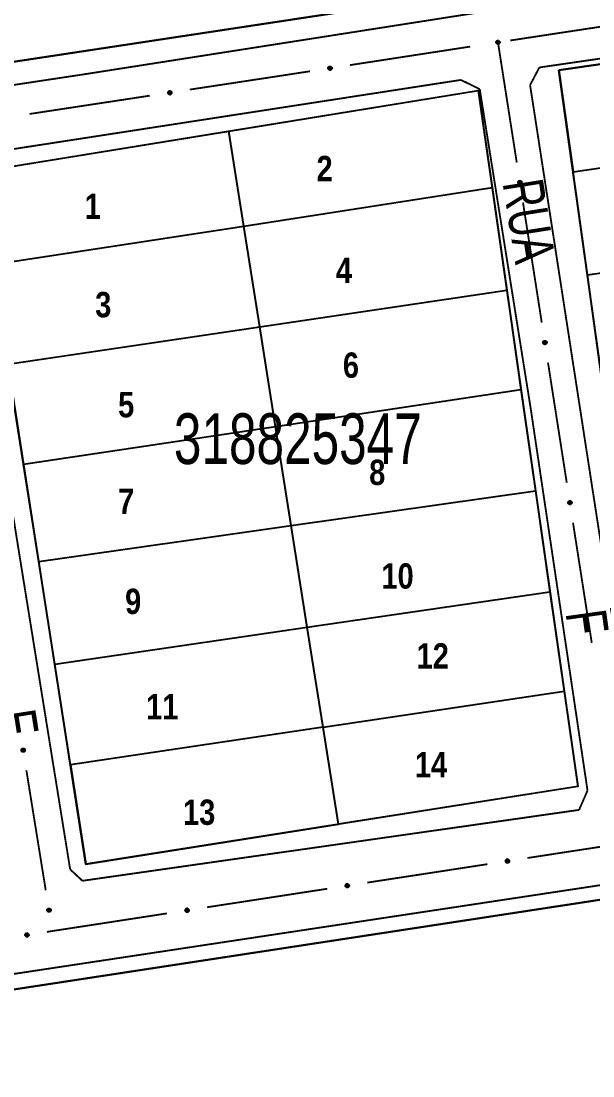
# Model space of a CAD drawing. Extents: x 203591 to 208218, y 4854879 to 4857795.
# Drawn here: x 204889.5 to 204946, y 4855257.9 to 4855362 of the extents above; entities that cross this region are included whole.
import ezdxf
from ezdxf.enums import TextEntityAlignment as Align

# ---------------------------------------------------------------- set-up
doc = ezdxf.new("R2010")
doc.units = 0
doc.header["$LTSCALE"] = 1.5
doc.header["$MEASUREMENT"] = 0
for name, color, linetype in [('CD-MALHA-LOTES', 40, 'CONTINUOUS'), ('CD_TXT_QUADRA', 7, 'CONTINUOUS'), ('RU-QUADRAS', 210, 'CONTINUOUS'), ('SV-EIXO-RUA-PAV', 20, 'CONTINUOUS'), ('SV-RUA-PAVIM-S-GUIA-C-GUIA', 7, 'CONTINUOUS'), ('SV-TXT-RUA-PAV-S-GUIA-C-GUIA', 7, 'CONTINUOUS'), ('Th_NmrPorta', 7, 'CONTINUOUS')]:
    doc.layers.add(name, color=color, linetype=linetype)
doc.styles.add('ARIAL', font='ARIAL.TTF')
doc.styles.get("Standard").update_dxf_attribs({"font": 'swisscbo.ttf'})

msp = doc.modelspace()

# ---------------------------------------------------------------- linework, layer by layer
at = {"layer": 'CD-MALHA-LOTES', "linetype": 'Continuous', "flags": 128}
for points in [[(204822.09, 4855347.88), (205322.37, 4855423.75)], [(204966.83, 4855360.63), (204942.62, 4855357.13)], [(204942.62, 4855357.13), (204944.01, 4855347.12)], [(204910.04, 4855351.13), (204934.64, 4855355.14)], [(204934.64, 4855355.14), (204936.01, 4855345.56)], [(204885.66, 4855347.16), (204910.04, 4855351.13)], [(204911.52, 4855341.76), (204910.04, 4855351.13)], [(204944.01, 4855347.12), (204968.39, 4855350.66)], [(204945.43, 4855336.93), (204944.01, 4855347.12)], [(204911.52, 4855341.76), (204936.01, 4855345.56)], [(204936.01, 4855345.56), (204937.46, 4855335.41)], [(204886.684, 4855337.96), (204911.52, 4855341.76)], [(204913.09, 4855331.81), (204911.52, 4855341.76)], [(204945.43, 4855336.93), (204969.98, 4855340.48)], [(204946.8, 4855327.12), (204945.43, 4855336.93)], [(205336.35, 4855334.88), (204671.74, 4855233.19)], [(204913.09, 4855331.81), (204937.46, 4855335.41)], [(204937.46, 4855335.41), (204938.87, 4855325.61)], [(204888.22, 4855328.13), (204913.09, 4855331.81)], [(204914.64, 4855321.98), (204913.09, 4855331.81)], [(204889.76, 4855318.25), (204888.22, 4855328.13)], [(204914.64, 4855321.98), (204938.87, 4855325.61)], [(204938.87, 4855325.61), (204940.29, 4855315.62)], [(204889.76, 4855318.25), (204914.64, 4855321.98)], [(204916.18, 4855312.19), (204914.64, 4855321.98)], [(204891.26, 4855308.64), (204889.76, 4855318.25)], [(204916.18, 4855312.19), (204940.29, 4855315.62)], [(204940.29, 4855315.62), (204941.72, 4855305.65)], [(204891.26, 4855308.64), (204916.18, 4855312.19)], [(204917.77, 4855302.15), (204916.18, 4855312.19)], [(204892.84, 4855298.51), (204891.26, 4855308.64)], [(204917.77, 4855302.15), (204941.72, 4855305.65)], [(204941.72, 4855305.65), (204943.12, 4855295.83)], [(204892.84, 4855298.51), (204917.77, 4855302.15)], [(204919.33, 4855292.28), (204917.77, 4855302.15)], [(204894.39, 4855288.56), (204892.84, 4855298.51)], [(204919.33, 4855292.28), (204943.12, 4855295.83)], [(204943.12, 4855295.83), (204944.47, 4855286.44)], [(204919.33, 4855292.28), (204894.39, 4855288.56)], [(204920.84, 4855282.7), (204919.33, 4855292.28)], [(204894.39, 4855288.56), (204895.92, 4855278.75)], [(204944.47, 4855286.44), (204920.84, 4855282.7)], [(204895.92, 4855278.75), (204920.84, 4855282.7)]]:
    msp.add_lwpolyline(points, dxfattribs=at)
at = {"layer": 'RU-QUADRAS', "color": 6, "linetype": 'Continuous'}
for points in [[(204547.36, 4855385.95), (204551.4, 4855388.58), (204548.94, 4855392.1), (204550, 4855394.9), (204635.49, 4855407.78), (204656.53, 4855410.63), (204661.68, 4855380.31), (204664.85, 4855380.81), (204659.82, 4855411.13), (204753.86, 4855425.28), (204831.71, 4855435.78), (205243.14, 4855499.43), (205252.37, 4855496.45), (205347, 4855512.18), (205352.03, 4855428.25), (204822.09, 4855347.88), (204821.1, 4855353.14), (204655.72, 4855327.94), (204655.01, 4855331.08), (204597.05, 4855320.81), (204560.71, 4855374.54), (204557.02, 4855371.9)], [(204942.62, 4855357.13), (204990.88, 4855364.11), (205001.7, 4855294.98), (204952.3, 4855287.72)], [(204885.66, 4855347.16), (204934.64, 4855355.14), (204944.47, 4855286.44), (204895.92, 4855278.75), (204886.69, 4855337.92)]]:
    msp.add_lwpolyline(points, close=True, dxfattribs=at)
msp.add_lwpolyline([(204671.74, 4855233.19), (205349.53, 4855336.89), (205371.1, 4855089.17), (205374.06, 4855058.83), (205373.76, 4855056.38, -0.2098970509), (205368.65, 4855051.04, -0.101494221), (205355.18, 4855045.65), (205311.87, 4855038.63), (205310.88, 4855041.34), (205273.01, 4855035.5), (205273.43, 4855033.22), (205000.47, 4854990.15), (205000.49, 4854989.01), (204989.08, 4854987.74), (204988.92, 4854989.2), (204842.03, 4854964.17), (204815.26, 4855011.65), (204825.16, 4855013.03)], format="xyb", close=True, dxfattribs=at)
at = {"layer": 'SV-EIXO-RUA-PAV', "const_width": 0.18, "flags": 128}
for points in [[(204937.808177, 4855360.073861), (204949.671592, 4855361.879242)], [(204936.6, 4855359.89), (204938.451836, 4855348.033748)], [(204921.993849, 4855357.643435), (204933.854374, 4855359.467697)], [(204906.177443, 4855355.226591), (204915.075077, 4855356.580147)], [(204915.075077, 4855356.580147), (204915.6, 4855356.66)], [(204915.6, 4855356.66), (204918.04034, 4855357.035348)], [(204890.359427, 4855352.820271), (204902.222939, 4855354.625011)], [(204939.069115, 4855344.081665), (204940.920952, 4855332.225413)], [(204941.53823, 4855328.273329), (204943.390067, 4855316.417078)], [(204944.007346, 4855312.464994), (204945.859182, 4855300.608742)], [(204890.037409, 4855288.037622), (204891.949423, 4855276.190926)], [(204948.95, 4855280.82), (204939.509515, 4855279.369164)], [(204935.555931, 4855278.761568), (204923.695179, 4855276.93878)], [(204919.741595, 4855276.331184), (204907.880843, 4855274.508395)], [(204903.927259, 4855273.900799), (204893.054902, 4855272.22991)], [(204892.586761, 4855272.242028), (204892.6, 4855272.16)], [(204893.054902, 4855272.22991), (204892.6, 4855272.16)], [(204892.6, 4855272.16), (204892.066561, 4855272.077653)]]:
    msp.add_lwpolyline(points, dxfattribs=at)
at = {"layer": 'SV-EIXO-RUA-PAV', "flags": 128}
for points in [[(204936.441393, 4855359.977211), (204936.469819, 4855360.017011), (204936.502388, 4855360.045404), (204936.536368, 4855360.061267), (204936.570051, 4855360.067455), (204936.605223, 4855360.069904), (204936.641228, 4855360.06455), (204936.679874, 4855360.049756), (204936.719998, 4855360.021521), (204936.746891, 4855359.986246), (204936.764226, 4855359.953764), (204936.7727, 4855359.919013), (204936.774507, 4855359.884806), (204936.767709, 4855359.847589), (204936.752334, 4855359.808572), (204936.722967, 4855359.768912), (204936.690846, 4855359.741296), (204936.657576, 4855359.726815), (204936.622586, 4855359.718517), (204936.586648, 4855359.716446), (204936.551335, 4855359.721906), (204936.512079, 4855359.737457), (204936.473319, 4855359.766961), (204936.445408, 4855359.798683), (204936.430465, 4855359.831741), (204936.42307, 4855359.866373), (204936.420185, 4855359.90162), (204936.42406, 4855359.938037), (204936.441393, 4855359.977211)], [(204919.858349, 4855357.42635), (204919.886712, 4855357.466195), (204919.919236, 4855357.49464), (204919.95319, 4855357.510556), (204919.986863, 4855357.516798), (204920.022031, 4855357.519303), (204920.058045, 4855357.514007), (204920.096714, 4855357.499274), (204920.136883, 4855357.471103), (204920.163833, 4855357.435871), (204920.181218, 4855357.403416), (204920.189748, 4855357.368679), (204920.19161, 4855357.334475), (204920.184871, 4855357.297248), (204920.169558, 4855357.258206), (204920.140254, 4855357.2185), (204920.108177, 4855357.190832), (204920.07493, 4855357.176299), (204920.039953, 4855357.167944), (204920.004019, 4855357.165817), (204919.968697, 4855357.17122), (204919.929416, 4855357.186708), (204919.890609, 4855357.216151), (204919.862649, 4855357.247828), (204919.847652, 4855357.280863), (204919.840203, 4855357.315483), (204919.837261, 4855357.350725), (204919.841078, 4855357.387149), (204919.858349, 4855357.42635)], [(204904.041589, 4855355.013021), (204904.070017, 4855355.052819), (204904.102587, 4855355.08121), (204904.136569, 4855355.097071), (204904.170251, 4855355.103257), (204904.205423, 4855355.105705), (204904.241428, 4855355.100349), (204904.280073, 4855355.085553), (204904.320196, 4855355.057316), (204904.347087, 4855355.022039), (204904.36442, 4855354.989556), (204904.372893, 4855354.954805), (204904.374698, 4855354.920598), (204904.367898, 4855354.883382), (204904.352521, 4855354.844365), (204904.323151, 4855354.804707), (204904.291029, 4855354.777092), (204904.257758, 4855354.762614), (204904.222768, 4855354.754317), (204904.18683, 4855354.752248), (204904.151517, 4855354.75771), (204904.112261, 4855354.773263), (204904.073503, 4855354.802769), (204904.045594, 4855354.834493), (204904.030652, 4855354.867552), (204904.02326, 4855354.902184), (204904.020376, 4855354.937431), (204904.024253, 4855354.973848), (204904.041589, 4855355.013021)], [(204938.847065, 4855346.216653), (204938.886976, 4855346.188384), (204938.915496, 4855346.155926), (204938.931492, 4855346.122008), (204938.937812, 4855346.088351), (204938.940399, 4855346.053189), (204938.935186, 4855346.017163), (204938.920543, 4855345.978459), (204938.892466, 4855345.938224), (204938.857296, 4855345.911193), (204938.824882, 4855345.893732), (204938.790165, 4855345.885121), (204938.755965, 4855345.88318), (204938.718722, 4855345.889833), (204938.679645, 4855345.905055), (204938.639871, 4855345.934267), (204938.612128, 4855345.966279), (204938.597518, 4855345.999492), (204938.589082, 4855346.034449), (204938.586871, 4855346.070378), (204938.592192, 4855346.105713), (204938.607589, 4855346.14503), (204938.636942, 4855346.183905), (204938.668554, 4855346.211939), (204938.701553, 4855346.227012), (204938.736156, 4855346.234542), (204938.771391, 4855346.237566), (204938.807824, 4855346.233834), (204938.847065, 4855346.216653)], [(204941.31618, 4855330.408318), (204941.356091, 4855330.380048), (204941.384611, 4855330.347591), (204941.400607, 4855330.313673), (204941.406927, 4855330.280015), (204941.409514, 4855330.244853), (204941.404301, 4855330.208827), (204941.389658, 4855330.170124), (204941.361581, 4855330.129889), (204941.326411, 4855330.102858), (204941.293998, 4855330.085396), (204941.259281, 4855330.076786), (204941.22508, 4855330.074845), (204941.187838, 4855330.081497), (204941.148761, 4855330.096719), (204941.108986, 4855330.125931), (204941.081244, 4855330.157943), (204941.066633, 4855330.191157), (204941.058198, 4855330.226114), (204941.055987, 4855330.262043), (204941.061307, 4855330.297377), (204941.076705, 4855330.336694), (204941.106057, 4855330.37557), (204941.137669, 4855330.403604), (204941.170669, 4855330.418677), (204941.205271, 4855330.426207), (204941.240507, 4855330.429231), (204941.276939, 4855330.425498), (204941.31618, 4855330.408318)], [(204943.785295, 4855314.599983), (204943.825206, 4855314.571713), (204943.853727, 4855314.539255), (204943.869722, 4855314.505338), (204943.876042, 4855314.47168), (204943.878629, 4855314.436518), (204943.873416, 4855314.400492), (204943.858774, 4855314.361788), (204943.830696, 4855314.321553), (204943.795527, 4855314.294522), (204943.763113, 4855314.277061), (204943.728396, 4855314.26845), (204943.694196, 4855314.266509), (204943.656953, 4855314.273162), (204943.617876, 4855314.288384), (204943.578101, 4855314.317596), (204943.550359, 4855314.349608), (204943.535748, 4855314.382821), (204943.527313, 4855314.417778), (204943.525102, 4855314.453707), (204943.530423, 4855314.489042), (204943.54582, 4855314.528359), (204943.575172, 4855314.567234), (204943.606785, 4855314.595268), (204943.639784, 4855314.610341), (204943.674386, 4855314.617871), (204943.709622, 4855314.620895), (204943.746054, 4855314.617163), (204943.785295, 4855314.599983)], [(204889.804521, 4855290.171456), (204889.844574, 4855290.14339), (204889.873259, 4855290.111077), (204889.889427, 4855290.077241), (204889.895918, 4855290.043616), (204889.898683, 4855290.008467), (204889.893653, 4855289.972415), (204889.879207, 4855289.933638), (204889.851335, 4855289.893261), (204889.816303, 4855289.866052), (204889.783978, 4855289.848426), (204889.749305, 4855289.839639), (204889.715115, 4855289.837525), (204889.677839, 4855289.843988), (204889.638685, 4855289.859011), (204889.598763, 4855289.888021), (204889.570858, 4855289.919892), (204889.55608, 4855289.95303), (204889.547467, 4855289.987944), (204889.545073, 4855290.023862), (204889.550215, 4855290.059223), (204889.565412, 4855290.098617), (204889.594566, 4855290.137641), (204889.626036, 4855290.165836), (204889.658958, 4855290.181076), (204889.693522, 4855290.188782), (204889.728742, 4855290.191984), (204889.765193, 4855290.188437), (204889.804521, 4855290.171456)], [(204937.691457, 4855278.978388), (204937.66309, 4855278.938547), (204937.630563, 4855278.910106), (204937.596606, 4855278.894193), (204937.562933, 4855278.887956), (204937.527764, 4855278.885455), (204937.491751, 4855278.890756), (204937.453084, 4855278.905493), (204937.412918, 4855278.933669), (204937.385973, 4855278.968905), (204937.368591, 4855279.001361), (204937.360066, 4855279.036099), (204937.358208, 4855279.070304), (204937.364952, 4855279.107531), (204937.38027, 4855279.14657), (204937.409579, 4855279.186273), (204937.441659, 4855279.213937), (204937.474908, 4855279.228466), (204937.509886, 4855279.236816), (204937.54582, 4855279.238939), (204937.581141, 4855279.233532), (204937.620421, 4855279.218038), (204937.659224, 4855279.188591), (204937.687181, 4855279.15691), (204937.702173, 4855279.123874), (204937.709618, 4855279.089253), (204937.712555, 4855279.05401), (204937.708734, 4855279.017587), (204937.691457, 4855278.978388)], [(204921.877121, 4855276.548003), (204921.848754, 4855276.508162), (204921.816227, 4855276.479721), (204921.78227, 4855276.463809), (204921.748596, 4855276.457571), (204921.713428, 4855276.45507), (204921.677415, 4855276.460371), (204921.638748, 4855276.475109), (204921.598582, 4855276.503285), (204921.571637, 4855276.538521), (204921.554255, 4855276.570977), (204921.545729, 4855276.605715), (204921.543872, 4855276.63992), (204921.550616, 4855276.677146), (204921.565933, 4855276.716186), (204921.595243, 4855276.755889), (204921.627323, 4855276.783553), (204921.660572, 4855276.798082), (204921.695549, 4855276.806432), (204921.731484, 4855276.808555), (204921.766805, 4855276.803147), (204921.806084, 4855276.787654), (204921.844888, 4855276.758206), (204921.872844, 4855276.726525), (204921.887836, 4855276.693489), (204921.895282, 4855276.658868), (204921.898219, 4855276.623626), (204921.894397, 4855276.587202), (204921.877121, 4855276.548003)], [(204892.353873, 4855274.375862), (204892.393927, 4855274.347795), (204892.422612, 4855274.315483), (204892.438779, 4855274.281647), (204892.44527, 4855274.248021), (204892.448036, 4855274.212873), (204892.443006, 4855274.176821), (204892.42856, 4855274.138044), (204892.400687, 4855274.097667), (204892.365655, 4855274.070457), (204892.33333, 4855274.052832), (204892.298657, 4855274.044045), (204892.264468, 4855274.04193), (204892.227191, 4855274.048394), (204892.188038, 4855274.063417), (204892.148115, 4855274.092426), (204892.120211, 4855274.124297), (204892.105432, 4855274.157436), (204892.096819, 4855274.19235), (204892.094425, 4855274.228267), (204892.099567, 4855274.263628), (204892.114764, 4855274.303023), (204892.143919, 4855274.342047), (204892.175388, 4855274.370241), (204892.208311, 4855274.385482), (204892.242874, 4855274.393187), (204892.278094, 4855274.39639), (204892.314545, 4855274.392842), (204892.353873, 4855274.375862)], [(204906.062785, 4855274.117619), (204906.034418, 4855274.077778), (204906.00189, 4855274.049337), (204905.967933, 4855274.033424), (204905.93426, 4855274.027187), (204905.899092, 4855274.024686), (204905.863079, 4855274.029987), (204905.824412, 4855274.044724), (204905.784246, 4855274.0729), (204905.757301, 4855274.108136), (204905.739919, 4855274.140592), (204905.731393, 4855274.175331), (204905.729536, 4855274.209535), (204905.73628, 4855274.246762), (204905.751597, 4855274.285801), (204905.780906, 4855274.325504), (204905.812987, 4855274.353168), (204905.846235, 4855274.367697), (204905.881213, 4855274.376047), (204905.917148, 4855274.37817), (204905.952469, 4855274.372763), (204905.991748, 4855274.357269), (204906.030551, 4855274.327822), (204906.058508, 4855274.296141), (204906.0735, 4855274.263105), (204906.080945, 4855274.228484), (204906.083883, 4855274.193241), (204906.080061, 4855274.156818), (204906.062785, 4855274.117619)], [(204890.248767, 4855271.685654), (204890.220426, 4855271.645794), (204890.187918, 4855271.617331), (204890.153972, 4855271.601396), (204890.120303, 4855271.595136), (204890.085136, 4855271.592611), (204890.04912, 4855271.597888), (204890.010443, 4855271.612599), (204889.970258, 4855271.640748), (204889.943289, 4855271.675966), (204889.925885, 4855271.708411), (204889.917336, 4855271.743143), (204889.915456, 4855271.777347), (204889.922175, 4855271.814577), (204889.937466, 4855271.853627), (204889.966749, 4855271.89335), (204889.99881, 4855271.921035), (204890.032049, 4855271.935587), (204890.067021, 4855271.94396), (204890.102954, 4855271.946107), (204890.138279, 4855271.940724), (204890.177569, 4855271.925257), (204890.216392, 4855271.895835), (204890.24437, 4855271.864173), (204890.259384, 4855271.831147), (204890.266853, 4855271.796531), (204890.269814, 4855271.761291), (204890.266017, 4855271.724865), (204890.248767, 4855271.685654)]]:
    msp.add_lwpolyline(points, close=True, dxfattribs=at)
for points in [[(204936.420185, 4855359.90162), (204936.746891, 4855359.986246)], [(204936.42307, 4855359.866373), (204936.764226, 4855359.953764)], [(204936.42406, 4855359.938037), (204936.719998, 4855360.021521)], [(204936.425207, 4855359.885649), (204936.750372, 4855359.971019)], [(204936.42682, 4855359.9204), (204936.728847, 4855360.003629)], [(204936.429401, 4855359.849021), (204936.767118, 4855359.933541)], [(204936.430465, 4855359.831741), (204936.7727, 4855359.919013)], [(204936.433828, 4855359.955973), (204936.696735, 4855360.033248)], [(204936.441393, 4855359.977211), (204936.679874, 4855360.049756)], [(204936.441483, 4855359.814974), (204936.770696, 4855359.90096)], [(204936.445408, 4855359.798683), (204936.774507, 4855359.884806)], [(204936.457758, 4855359.998261), (204936.653303, 4855360.055624)], [(204936.46166, 4855359.782158), (204936.76659, 4855359.864449)], [(204936.469819, 4855360.017011), (204936.641228, 4855360.06455)], [(204936.473319, 4855359.766961), (204936.767709, 4855359.847589)], [(204936.488315, 4855360.033276), (204936.614622, 4855360.06492)], [(204936.496265, 4855359.754299), (204936.757089, 4855359.827117)], [(204936.502388, 4855360.045404), (204936.605223, 4855360.069904)], [(204936.512079, 4855359.737457), (204936.752334, 4855359.808572)], [(204936.536793, 4855359.732862), (204936.730051, 4855359.787116)], [(204936.551335, 4855359.721906), (204936.722967, 4855359.768912)], [(204936.573187, 4855359.720457), (204936.700637, 4855359.753655)], [(204936.586648, 4855359.716446), (204936.690846, 4855359.741296)], [(204919.837261, 4855357.350725), (204920.163833, 4855357.435871)], [(204919.840203, 4855357.315483), (204920.181218, 4855357.403416)], [(204919.841078, 4855357.387149), (204920.136883, 4855357.471103)], [(204919.842309, 4855357.334762), (204920.167338, 4855357.42065)], [(204919.843866, 4855357.369516), (204920.14576, 4855357.453226)], [(204919.846561, 4855357.298141), (204920.184143, 4855357.383198)], [(204919.847652, 4855357.280863), (204920.189748, 4855357.368679)], [(204919.850818, 4855357.4051), (204920.113601, 4855357.482794)], [(204919.858349, 4855357.42635), (204920.096714, 4855357.499274)], [(204919.858698, 4855357.264113), (204920.187773, 4855357.350623)], [(204919.862649, 4855357.247828), (204920.19161, 4855357.334475)], [(204919.87468, 4855357.447426), (204920.070134, 4855357.5051)], [(204919.878926, 4855357.23133), (204920.183725, 4855357.314105)], [(204919.886712, 4855357.466195), (204920.058045, 4855357.514007)], [(204919.890609, 4855357.216151), (204920.184871, 4855357.297248)], [(204919.905182, 4855357.48249), (204920.031438, 4855357.514334)], [(204919.913575, 4855357.203525), (204920.174283, 4855357.276758)], [(204919.919236, 4855357.49464), (204920.022031, 4855357.519303)], [(204919.929416, 4855357.186708), (204920.169558, 4855357.258206)], [(204919.954138, 4855357.182153), (204920.147309, 4855357.236715)], [(204919.968697, 4855357.17122), (204920.140254, 4855357.2185)], [(204919.990551, 4855357.169806), (204920.117948, 4855357.203207)], [(204920.004019, 4855357.165817), (204920.108177, 4855357.190832)], [(204904.020376, 4855354.937431), (204904.347087, 4855355.022039)], [(204904.02326, 4855354.902184), (204904.36442, 4855354.989556)], [(204904.024253, 4855354.973848), (204904.320196, 4855355.057316)], [(204904.025398, 4855354.92146), (204904.350568, 4855355.006812)], [(204904.027012, 4855354.956211), (204904.329044, 4855355.039424)], [(204904.029589, 4855354.884832), (204904.367311, 4855354.969333)], [(204904.030652, 4855354.867552), (204904.372893, 4855354.954805)], [(204904.034023, 4855354.991783), (204904.296933, 4855355.069044)], [(204904.041589, 4855355.013021), (204904.280073, 4855355.085553)], [(204904.04167, 4855354.850784), (204904.370887, 4855354.936752)], [(204904.045594, 4855354.834493), (204904.374698, 4855354.920598)], [(204904.057955, 4855355.03407), (204904.253503, 4855355.091422)], [(204904.061845, 4855354.817967), (204904.36678, 4855354.900241)], [(204904.070017, 4855355.052819), (204904.241428, 4855355.100349)], [(204904.073503, 4855354.802769), (204904.367898, 4855354.883382)], [(204904.088514, 4855355.069084), (204904.214822, 4855355.10072)], [(204904.096448, 4855354.790106), (204904.357276, 4855354.86291)], [(204904.102587, 4855355.08121), (204904.205423, 4855355.105705)], [(204904.112261, 4855354.773263), (204904.352521, 4855354.844365)], [(204904.136975, 4855354.768667), (204904.330236, 4855354.82291)], [(204904.151517, 4855354.75771), (204904.323151, 4855354.804707)], [(204904.173368, 4855354.75626), (204904.30082, 4855354.789451)], [(204904.18683, 4855354.752248), (204904.291029, 4855354.777092)], [(204938.684829, 4855346.215928), (204938.772104, 4855345.887055)], [(204938.701553, 4855346.227012), (204938.790165, 4855345.885121)], [(204938.718829, 4855346.228144), (204938.804671, 4855345.890761)], [(204938.736156, 4855346.234542), (204938.824882, 4855345.893732)], [(204938.75544, 4855346.232481), (204938.842083, 4855345.907653)], [(204938.771391, 4855346.237566), (204938.857296, 4855345.911193)], [(204938.790198, 4855346.231005), (204938.874609, 4855345.929306)], [(204938.807824, 4855346.233834), (204938.892466, 4855345.938224)], [(204938.825797, 4855346.224135), (204938.904102, 4855345.961534)], [(204938.847065, 4855346.216653), (204938.920543, 4855345.978459)], [(204938.586871, 4855346.070378), (204938.612128, 4855345.966279)], [(204938.590829, 4855346.083856), (204938.624526, 4855345.956536)], [(204938.592192, 4855346.105713), (204938.639871, 4855345.934267)], [(204938.603091, 4855346.120297), (204938.658102, 4855345.927254)], [(204938.607589, 4855346.14503), (204938.679645, 4855345.905055)], [(204938.624369, 4855346.16091), (204938.698208, 4855345.900373)], [(204938.636942, 4855346.183905), (204938.718722, 4855345.889833)], [(204938.652093, 4855346.195623), (204938.735577, 4855345.891017)], [(204938.668554, 4855346.211939), (204938.755965, 4855345.88318)], [(204938.868179, 4855346.200371), (204938.926307, 4855346.005053)], [(204938.886976, 4855346.188384), (204938.935186, 4855346.017163)], [(204938.903314, 4855346.169951), (204938.935452, 4855346.04377)], [(204938.915496, 4855346.155926), (204938.940399, 4855346.053189)], [(204941.055987, 4855330.262043), (204941.081244, 4855330.157943)], [(204941.059945, 4855330.27552), (204941.093641, 4855330.148201)], [(204941.061307, 4855330.297377), (204941.108986, 4855330.125931)], [(204941.072207, 4855330.311962), (204941.127217, 4855330.118918)], [(204941.076705, 4855330.336694), (204941.148761, 4855330.096719)], [(204941.093485, 4855330.352574), (204941.167324, 4855330.092037)], [(204941.106057, 4855330.37557), (204941.187838, 4855330.081497)], [(204941.121208, 4855330.387288), (204941.204693, 4855330.082682)], [(204941.137669, 4855330.403604), (204941.22508, 4855330.074845)], [(204941.153945, 4855330.407593), (204941.241219, 4855330.07872)], [(204941.170669, 4855330.418677), (204941.259281, 4855330.076786)], [(204941.187944, 4855330.419808), (204941.273786, 4855330.082425)], [(204941.205271, 4855330.426207), (204941.293998, 4855330.085396)], [(204941.224556, 4855330.424146), (204941.311199, 4855330.099317)], [(204941.240507, 4855330.429231), (204941.326411, 4855330.102858)], [(204941.259313, 4855330.422669), (204941.343724, 4855330.12097)], [(204941.276939, 4855330.425498), (204941.361581, 4855330.129889)], [(204941.294913, 4855330.4158), (204941.373217, 4855330.153198)], [(204941.31618, 4855330.408318), (204941.389658, 4855330.170124)], [(204941.337294, 4855330.392036), (204941.395422, 4855330.196717)], [(204941.356091, 4855330.380048), (204941.404301, 4855330.208827)], [(204941.372429, 4855330.361616), (204941.404567, 4855330.235434)], [(204941.384611, 4855330.347591), (204941.409514, 4855330.244853)], [(204943.525102, 4855314.453707), (204943.550359, 4855314.349608)], [(204943.52906, 4855314.467185), (204943.562757, 4855314.339865)], [(204943.530423, 4855314.489042), (204943.578101, 4855314.317596)], [(204943.541322, 4855314.503626), (204943.596333, 4855314.310583)], [(204943.54582, 4855314.528359), (204943.617876, 4855314.288384)], [(204943.5626, 4855314.544239), (204943.636439, 4855314.283702)], [(204943.575172, 4855314.567234), (204943.656953, 4855314.273162)], [(204943.590324, 4855314.578952), (204943.673808, 4855314.274347)], [(204943.606785, 4855314.595268), (204943.694196, 4855314.266509)], [(204943.62306, 4855314.599257), (204943.710334, 4855314.270384)], [(204943.639784, 4855314.610341), (204943.728396, 4855314.26845)], [(204943.65706, 4855314.611473), (204943.742901, 4855314.27409)], [(204943.674386, 4855314.617871), (204943.763113, 4855314.277061)], [(204943.693671, 4855314.61581), (204943.780314, 4855314.290982)], [(204943.709622, 4855314.620895), (204943.795527, 4855314.294522)], [(204943.728428, 4855314.614334), (204943.81284, 4855314.312635)], [(204943.746054, 4855314.617163), (204943.830696, 4855314.321553)], [(204943.764028, 4855314.607464), (204943.842333, 4855314.344863)], [(204943.785295, 4855314.599983), (204943.858774, 4855314.361788)], [(204943.806409, 4855314.583701), (204943.864538, 4855314.388382)], [(204943.825206, 4855314.571713), (204943.873416, 4855314.400492)], [(204943.841544, 4855314.553281), (204943.873682, 4855314.427099)], [(204943.853727, 4855314.539255), (204943.878629, 4855314.436518)], [(204889.545073, 4855290.023862), (204889.570858, 4855289.919892)], [(204889.548963, 4855290.037359), (204889.583306, 4855289.910212)], [(204889.550215, 4855290.059223), (204889.598763, 4855289.888021)], [(204889.561039, 4855290.073863), (204889.61703, 4855289.881101)], [(204889.565412, 4855290.098617), (204889.638685, 4855289.859011)], [(204889.582111, 4855290.114582), (204889.657272, 4855289.854424)], [(204889.594566, 4855290.137641), (204889.677839, 4855289.843988)], [(204889.609658, 4855290.149436), (204889.694688, 4855289.845258)], [(204889.626036, 4855290.165836), (204889.715115, 4855289.837525)], [(204889.642291, 4855290.169907), (204889.731234, 4855289.841482)], [(204889.658958, 4855290.181076), (204889.749305, 4855289.839639)], [(204889.676228, 4855290.182295), (204889.763782, 4855289.845352)], [(204889.693522, 4855290.188782), (204889.783978, 4855289.848426)], [(204889.712817, 4855290.186818), (204889.801108, 4855289.862434)], [(204889.728742, 4855290.191984), (204889.816303, 4855289.866052)], [(204889.747581, 4855290.185518), (204889.833523, 4855289.884252)], [(204889.765193, 4855290.188437), (204889.851335, 4855289.893261)], [(204889.783215, 4855290.17883), (204889.862852, 4855289.916629)], [(204889.804521, 4855290.171456), (204889.879207, 4855289.933638)], [(204889.825717, 4855290.155282), (204889.884836, 4855289.960261)], [(204889.844574, 4855290.14339), (204889.893653, 4855289.972415)], [(204889.861006, 4855290.12504), (204889.893784, 4855289.999024)], [(204889.873259, 4855290.111077), (204889.898683, 4855290.008467)], [(204937.687181, 4855279.15691), (204937.358208, 4855279.070304)], [(204937.702173, 4855279.123874), (204937.360066, 4855279.036099)], [(204937.69113, 4855279.140625), (204937.362044, 4855279.054156)], [(204937.659224, 4855279.188591), (204937.364952, 4855279.107531)], [(204937.703262, 4855279.106595), (204937.36567, 4855279.02158)], [(204937.670905, 4855279.173411), (204937.366096, 4855279.090673)], [(204937.709618, 4855279.089253), (204937.368591, 4855279.001361)], [(204937.636259, 4855279.201219), (204937.375542, 4855279.128019)], [(204937.620421, 4855279.218038), (204937.38027, 4855279.14657)], [(204937.70751, 4855279.069973), (204937.38247, 4855278.984126)], [(204937.712555, 4855279.05401), (204937.385973, 4855278.968905)], [(204937.595699, 4855279.222597), (204937.402522, 4855279.168059)], [(204937.705948, 4855279.03522), (204937.404043, 4855278.951548)], [(204937.581141, 4855279.233532), (204937.409579, 4855279.186273)], [(204937.708734, 4855279.017587), (204937.412918, 4855278.933669)], [(204937.559288, 4855279.234948), (204937.431886, 4855279.201563)], [(204937.698991, 4855278.999637), (204937.436199, 4855278.921976)], [(204937.54582, 4855279.238939), (204937.441659, 4855279.213937)], [(204937.691457, 4855278.978388), (204937.453084, 4855278.905493)], [(204937.675124, 4855278.957314), (204937.479663, 4855278.899664)], [(204937.66309, 4855278.938547), (204937.491751, 4855278.890756)], [(204937.644618, 4855278.922254), (204937.518358, 4855278.890425)], [(204937.630563, 4855278.910106), (204937.527764, 4855278.885455)], [(204921.872844, 4855276.726525), (204921.543872, 4855276.63992)], [(204921.887836, 4855276.693489), (204921.545729, 4855276.605715)], [(204921.876793, 4855276.71024), (204921.547708, 4855276.623771)], [(204921.844888, 4855276.758206), (204921.550616, 4855276.677146)], [(204921.888926, 4855276.676211), (204921.551333, 4855276.591196)], [(204921.856569, 4855276.743026), (204921.551759, 4855276.660288)], [(204921.895282, 4855276.658868), (204921.554255, 4855276.570977)], [(204921.821923, 4855276.770835), (204921.561206, 4855276.697634)], [(204921.806084, 4855276.787654), (204921.565933, 4855276.716186)], [(204921.893173, 4855276.639589), (204921.568134, 4855276.553742)], [(204921.898219, 4855276.623626), (204921.571637, 4855276.538521)], [(204921.781363, 4855276.792212), (204921.588185, 4855276.737675)], [(204921.891612, 4855276.604835), (204921.589707, 4855276.521163)], [(204921.766805, 4855276.803147), (204921.595243, 4855276.755889)], [(204921.894397, 4855276.587202), (204921.598582, 4855276.503285)], [(204921.744951, 4855276.804563), (204921.61755, 4855276.771179)], [(204921.884655, 4855276.569253), (204921.621862, 4855276.491591)], [(204921.731484, 4855276.808555), (204921.627323, 4855276.783553)], [(204921.877121, 4855276.548003), (204921.638748, 4855276.475109)], [(204921.860788, 4855276.526929), (204921.665327, 4855276.46928)], [(204921.848754, 4855276.508162), (204921.677415, 4855276.460371)], [(204921.830282, 4855276.491869), (204921.704022, 4855276.46004)], [(204921.816227, 4855276.479721), (204921.713428, 4855276.45507)], [(204892.175388, 4855274.370241), (204892.264468, 4855274.04193)], [(204892.191643, 4855274.374313), (204892.280586, 4855274.045887)], [(204892.208311, 4855274.385482), (204892.298657, 4855274.044045)], [(204892.22558, 4855274.386701), (204892.313134, 4855274.049758)], [(204892.242874, 4855274.393187), (204892.33333, 4855274.052832)], [(204892.262169, 4855274.391224), (204892.35046, 4855274.06684)], [(204892.278094, 4855274.39639), (204892.365655, 4855274.070457)], [(204892.296934, 4855274.389924), (204892.382876, 4855274.088658)], [(204892.314545, 4855274.392842), (204892.400687, 4855274.097667)], [(204892.332568, 4855274.383236), (204892.412205, 4855274.121035)], [(204892.353873, 4855274.375862), (204892.42856, 4855274.138044)], [(204905.952469, 4855274.372763), (204905.780906, 4855274.325504)], [(204905.930615, 4855274.374179), (204905.803214, 4855274.340794)], [(204905.917148, 4855274.37817), (204905.812987, 4855274.353168)], [(204892.094425, 4855274.228267), (204892.120211, 4855274.124297)], [(204892.098315, 4855274.241764), (204892.132658, 4855274.114618)], [(204892.099567, 4855274.263628), (204892.148115, 4855274.092426)], [(204892.110392, 4855274.278268), (204892.166382, 4855274.085506)], [(204892.114764, 4855274.303023), (204892.188038, 4855274.063417)], [(204892.131463, 4855274.318988), (204892.206624, 4855274.058829)], [(204892.143919, 4855274.342047), (204892.227191, 4855274.048394)], [(204892.15901, 4855274.353842), (204892.24404, 4855274.049664)], [(204892.375069, 4855274.359687), (204892.434188, 4855274.164666)], [(204892.393927, 4855274.347795), (204892.443006, 4855274.176821)], [(204892.410358, 4855274.329446), (204892.443136, 4855274.203429)], [(204892.422612, 4855274.315483), (204892.448036, 4855274.212873)], [(204906.058508, 4855274.296141), (204905.729536, 4855274.209535)], [(204906.0735, 4855274.263105), (204905.731393, 4855274.175331)], [(204906.062457, 4855274.279856), (204905.733371, 4855274.193387)], [(204906.030551, 4855274.327822), (204905.73628, 4855274.246762)], [(204906.074589, 4855274.245826), (204905.736997, 4855274.160811)], [(204906.042232, 4855274.312642), (204905.737423, 4855274.229904)], [(204906.080945, 4855274.228484), (204905.739919, 4855274.140592)], [(204906.007587, 4855274.34045), (204905.74687, 4855274.26725)], [(204905.991748, 4855274.357269), (204905.751597, 4855274.285801)], [(204906.078837, 4855274.209204), (204905.753797, 4855274.123357)], [(204906.083883, 4855274.193241), (204905.757301, 4855274.108136)], [(204905.967027, 4855274.361828), (204905.773849, 4855274.30729)], [(204906.077275, 4855274.174451), (204905.775371, 4855274.090779)], [(204906.080061, 4855274.156818), (204905.784246, 4855274.0729)], [(204906.070319, 4855274.138868), (204905.807526, 4855274.061207)], [(204906.062785, 4855274.117619), (204905.824412, 4855274.044724)], [(204906.046451, 4855274.096545), (204905.850991, 4855274.038895)], [(204906.034418, 4855274.077778), (204905.863079, 4855274.029987)], [(204906.015945, 4855274.061485), (204905.889685, 4855274.029656)], [(204906.00189, 4855274.049337), (204905.899092, 4855274.024686)], [(204890.24437, 4855271.864173), (204889.915456, 4855271.777347)], [(204890.259384, 4855271.831147), (204889.917336, 4855271.743143)], [(204890.24833, 4855271.847891), (204889.919302, 4855271.761201)], [(204890.216392, 4855271.895835), (204889.922175, 4855271.814577)], [(204890.260485, 4855271.813869), (204889.92295, 4855271.728628)], [(204890.228083, 4855271.880663), (204889.92333, 4855271.79772)], [(204890.266853, 4855271.796531), (204889.925885, 4855271.708411)], [(204890.193419, 4855271.908448), (204889.932751, 4855271.835073)], [(204890.177569, 4855271.925257), (204889.937466, 4855271.853627)], [(204890.264757, 4855271.77725), (204889.939776, 4855271.691185)], [(204890.269814, 4855271.761291), (204889.943289, 4855271.675966)], [(204890.152845, 4855271.929799), (204889.959704, 4855271.875131)], [(204890.263219, 4855271.742496), (204889.961371, 4855271.658621)], [(204890.138279, 4855271.940724), (204889.966749, 4855271.89335)], [(204890.266017, 4855271.724865), (204889.970258, 4855271.640748)], [(204890.116425, 4855271.942125), (204889.989046, 4855271.908655)], [(204890.256287, 4855271.706909), (204889.993546, 4855271.629071)], [(204890.102954, 4855271.946107), (204889.99881, 4855271.921035)], [(204890.248767, 4855271.685654), (204890.010443, 4855271.612599)], [(204890.232447, 4855271.664569), (204890.037026, 4855271.606788)], [(204890.220426, 4855271.645794), (204890.04912, 4855271.597888)], [(204890.201965, 4855271.629489), (204890.075727, 4855271.597575)], [(204890.187918, 4855271.617331), (204890.085136, 4855271.592611)]]:
    msp.add_lwpolyline(points, dxfattribs=at)
at = {"layer": 'SV-RUA-PAVIM-S-GUIA-C-GUIA', "const_width": 0.18, "flags": 128}
for points in [[(204981.77, 4855370.21), (204895.51, 4855356.7)], [(204990.6, 4855364.67), (204940.68, 4855357.41)], [(204895.51, 4855356.7), (204821.9, 4855345.59)], [(204940.68, 4855357.41), (204939.77, 4855355.67)], [(204932.94, 4855356.18), (204883.93, 4855348.61)], [(204934.8, 4855355.27), (204932.94, 4855356.18)], [(204939.77, 4855355.67), (204950.36, 4855287.11)], [(204939.84, 4855323.68), (204934.8, 4855355.27)], [(204883.2, 4855347.44), (204894.36, 4855278.25)], [(204945.44, 4855286.03), (204939.84, 4855323.68)], [(204789.44, 4855252.89), (205022.91, 4855288.22)], [(204944.61, 4855284.12), (204945.44, 4855286.03)], [(204895.57, 4855277.12), (204944.61, 4855284.12)], [(204894.36, 4855278.25), (204895.57, 4855277.12)]]:
    msp.add_lwpolyline(points, dxfattribs=at)

# ---------------------------------------------------------------- texts
at = {"layer": 'CD_TXT_QUADRA', "style": 'ARIAL', "width": 0.7}
msp.add_text('318825347', height=5, dxfattribs=at).set_placement((204904.602596, 4855318.266291))
at = {"layer": 'SV-TXT-RUA-PAV-S-GUIA-C-GUIA', "style": 'ARIAL', "width": 0.7}
for s, rotation, p in [('RUA', 279, (204937.04, 4855346.02)), ('F', 278, (204943.26, 4855303.56)), ('E', 279, (204886.93, 4855293.65))]:
    msp.add_text(s, height=4, rotation=rotation, dxfattribs=at).set_placement(p)
at = {"layer": 'Th_NmrPorta', "color": 1}
for s, p in [('2', (204918.685339, 4855347.433917)), ('1', (204895.795339, 4855343.713917)), ('4', (204920.595339, 4855337.383917)), ('3', (204896.835339, 4855334.003917)), ('6', (204921.285339, 4855328.023917)), ('5', (204899.095339, 4855324.123917)), ('8', (204923.885339, 4855317.443917)), ('7', (204899.095339, 4855314.583917)), ('10', (204925.095339, 4855307.213917)), ('9', (204899.785339, 4855304.703917)), ('12', (204928.565339, 4855299.323917)), ('11', (204901.865339, 4855294.303917)), ('14', (204928.395339, 4855288.583917)), ('13', (204905.505339, 4855283.893917))]:
    msp.add_text(s, height=2.5, dxfattribs=at).set_placement(p, align=Align.MIDDLE_LEFT)

doc.saveas('drawing.dxf')
